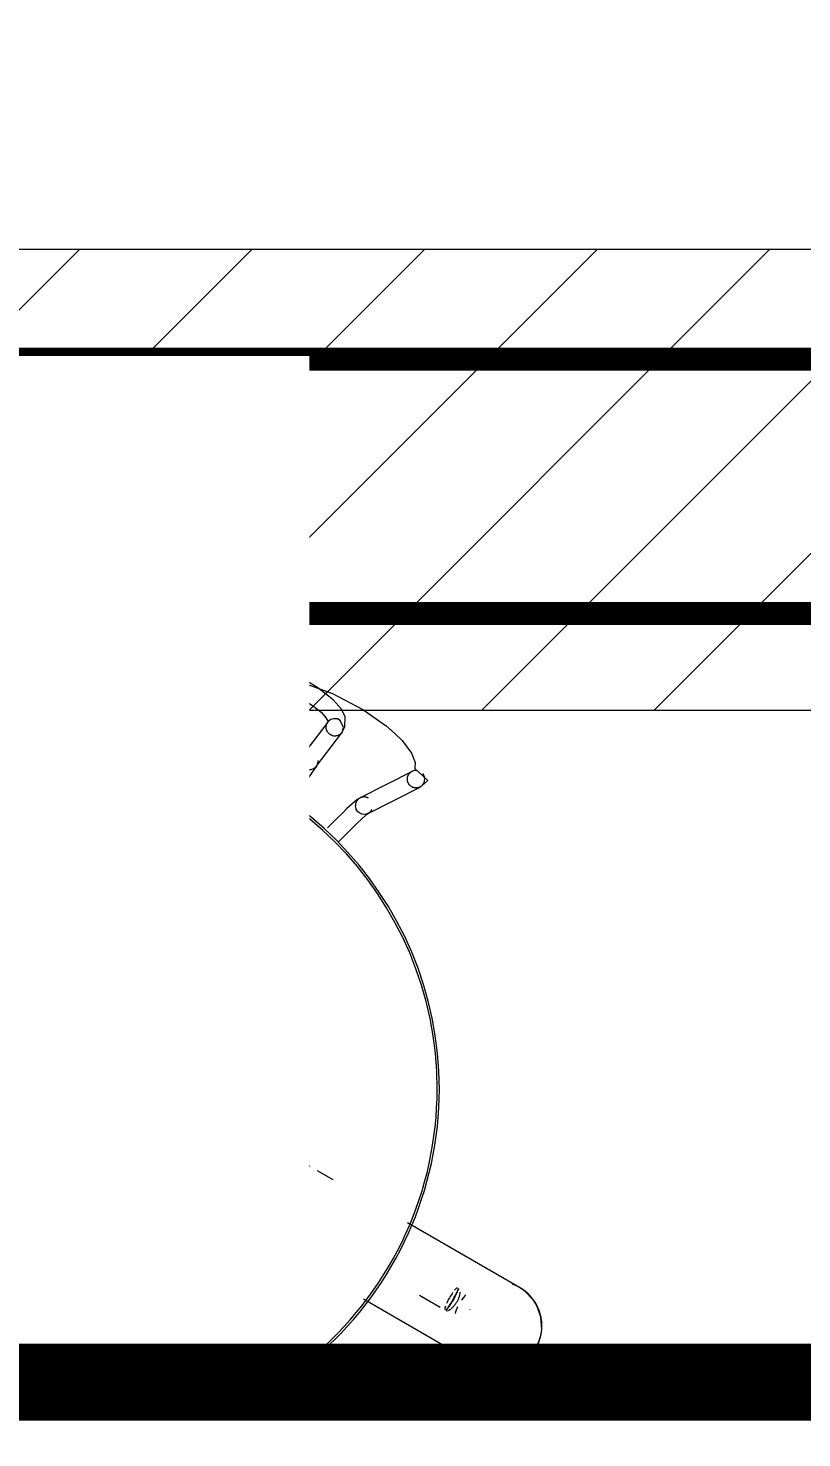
# Model space of a CAD drawing. Header units: millimetres. Extents: x -81374 to 485233, y -39075 to 157313.
# Drawn here: x 38761 to 39264, y -10371 to -9454 of the extents above; entities that cross this region are included whole.
import ezdxf
from ezdxf.enums import TextEntityAlignment as Align

# ---------------------------------------------------------------- set-up
doc = ezdxf.new("R2010")
doc.units = ezdxf.units.MM
doc.linetypes.add('CENTER', pattern=[2, 1.25, -0.25, 0.25, -0.25])
doc.linetypes.add('HIDDEN', pattern=[0.375, 0.25, -0.125])
for name, color, linetype, lineweight in [('CB-AC CABLE TRAY', 213, 'Continuous', 15), ('COPPER PIPE ', 4, 'Continuous', 30), ('G-IMPT', 8, 'Continuous', 5)]:
    doc.layers.add(name, color=color, linetype=linetype, lineweight=lineweight)
for name, color, linetype in [('CEN', 252, 'CENTER'), ('M-HVAC VRV PIPE', 152, 'Continuous'), ('M-HVAC-TEXT', 7, 'Continuous')]:
    doc.layers.add(name, color=color, linetype=linetype)
doc.styles.add('romans', font='stylu.ttf', dxfattribs={"height": 125})
doc.styles.get("Standard").update_dxf_attribs({"font": 'arial.ttf'})

# ---------------------------------------------------------------- blocks, each defined once
blk = doc.blocks.new('ng')
at = {"layer": 'CEN', "color": 9, "linetype": 'HIDDEN', "lineweight": 0, "ltscale": 1500, "true_color": 0xc7c8ca}
blk.add_lwpolyline([(45318.01, 48121.55), (45318.01, 49779.34), (49418.01, 49779.34), (49418.01, 48121.55)], dxfattribs=at)
blk = doc.blocks.new('floor plan 1')
at = {"layer": 'G-IMPT', "color": 8, "ltscale": 500}
for p, q in [((20753.7, -28759.41, 0), (18053.7, -28759.41, 0)), ((19192.24, -28794.52, 0), (19133.36, -28760.52, 0)), ((19078.08, -28766.7, 0), (19076.88, -28770.6, 0)), ((19079.97, -28762.72, 0), (19078.08, -28766.7, 0)), ((19076.88, -28770.6, 0), (19076.27, -28774.51, 0)), ((19076.27, -28774.51, 0), (19076.75, -28782.66, 0)), ((19076.75, -28782.66, 0), (19079.42, -28790.2, 0)), ((19122.7, -28787.39, 0), (19122.89, -28787.6, 0)), ((19079.42, -28790.2, 0), (19081.52, -28793.61, 0)), ((19081.52, -28793.61, 0), (19087.2, -28799.58, 0)), ((19155.79, -28796.86, 0), (19142.25, -28789.04, 0)), ((19087.2, -28799.58, 0), (19090.64, -28801.9, 0)), ((19090.64, -28801.91, 0), (19163.66, -28844.06, 0)), ((19250.7, -28828.27, 0), (19240.6, -28822.44, 0)), ((19262.38, -28835.01, 0), (19255.47, -28831.02, 0)), ((19212, -28871.98, 0), (19222.1, -28877.81, 0)), ((19226.87, -28880.56, 0), (19233.78, -28884.55, 0)), ((19343.03, -29073.76, 0), (19343.03, -29081.73, 0)), ((19400.24, -29081.73, 0), (19400.24, -29073.76, 0)), ((19343.03, -29087.24, 0), (19343.03, -29098.9, 0)), ((19400.23, -29098.9, 0), (19400.23, -29087.24, 0)), ((19196.93, -29103.29, 0), (19200.17, -29100.12, 0)), ((19200.17, -29100.12, 0), (19206.68, -29093.6, 0)), ((19206.68, -29093.6, 0), (19208.64, -29091.58, 0)), ((19188.71, -29110.47, 0), (19190.84, -29108.9, 0)), ((19190.84, -29108.9, 0), (19193.3, -29106.72, 0)), ((19193.3, -29106.72, 0), (19196.93, -29103.29, 0)), ((19205.73, -29110.69, 0), (19209.37, -29107.12, 0)), ((19209.37, -29107.12, 0), (19215.63, -29100.81, 0)), ((19189.22, -29110.18, 0), (19155.42, -29127.41, 0)), ((19186.69, -29112.81, 0), (19187.12, -29112.08, 0)), ((19187.12, -29112.08, 0), (19187.58, -29111.52, 0)), ((19187.58, -29111.52, 0), (19187.95, -29111.08, 0)), ((19187.95, -29111.08, 0), (19189.08, -29110.26, 0)), ((19189.08, -29110.26, 0), (19190.43, -29109.73, 0)), ((19190.43, -29109.73, 0), (19191.87, -29109.58, 0)), ((19191.87, -29109.58, 0), (19193.31, -29109.8, 0)), ((19193.31, -29109.8, 0), (19194.66, -29110.38, 0)), ((19194.66, -29110.38, 0), (19195.81, -29111.29, 0)), ((19195.81, -29111.29, 0), (19196.71, -29112.46, 0)), ((19196.71, -29112.46, 0), (19197.27, -29113.82, 0)), ((19196.72, -29118.87, 0), (19199.84, -29116.24, 0)), ((19197.27, -29113.82, 0), (19197.47, -29115.27, 0)), ((19199.84, -29116.24, 0), (19203.14, -29113.18, 0)), ((19203.14, -29113.18, 0), (19205.73, -29110.69, 0)), ((19236.86, -29120.66, 0), (19240.82, -29114.79, 0)), ((19160.62, -29137.6, 0), (19194.43, -29120.37, 0)), ((19194.93, -29120.08, 0), (19195.53, -29119.7, 0)), ((19195.53, -29119.7, 0), (19196.72, -29118.87, 0)), ((19231.32, -29128.8, 0), (19236.86, -29120.66, 0)), ((19240.55, -29135.57, 0), (19246.19, -29127.28, 0)), ((19246.19, -29127.28, 0), (19249.92, -29121.77, 0)), ((19150.32, -29131.67, 0), (19154.24, -29128.22, 0)), ((19150.32, -29131.67, 0), (19158.74, -29139.4, 0)), ((19152.41, -29131.73, 0), (19152.37, -29132.51, 0)), ((19152.37, -29132.51, 0), (19152.5, -29133.99, 0)), ((19152.57, -29130.95, 0), (19152.41, -29131.73, 0)), ((19152.5, -29133.99, 0), (19153.37, -29135.95, 0)), ((19152.83, -29130.21, 0), (19152.57, -29130.95, 0)), ((19153.17, -29129.51, 0), (19152.83, -29130.21, 0)), ((19153.61, -29128.88, 0), (19153.17, -29129.51, 0)), ((19153.37, -29135.95, 0), (19153.65, -29136.11, 0)), ((19154.14, -29128.31, 0), (19153.61, -29128.88, 0)), ((19160.65, -29137.59, 0), (19161.9, -29136.7, 0)), ((19225.62, -29137.08, 0), (19228.26, -29133.26, 0)), ((19228.26, -29133.26, 0), (19231.32, -29128.8, 0)), ((19237.44, -29140.1, 0), (19240.55, -29135.57, 0)), ((19157.63, -29138.19, 0), (19159.18, -29138.1, 0)), ((19158.53, -29143.36, 0), (19158.74, -29139.4, 0)), ((19160.96, -29149.36, 0), (19158.53, -29143.36, 0)), ((19159.18, -29138.1, 0), (19160.65, -29137.59, 0)), ((19222.9, -29140.89, 0), (19206.23, -29162.77, 0)), ((19221.81, -29144.77, 0), (19221.84, -29143.4, 0)), ((19221.84, -29143.4, 0), (19222.23, -29142.07, 0)), ((19222.23, -29142.07, 0), (19222.76, -29141.08, 0)), ((19222.76, -29141.08, 0), (19223.12, -29140.62, 0)), ((19222.85, -29140.95, 0), (19225.62, -29137.08, 0)), ((19223.12, -29140.62, 0), (19223.61, -29140.12, 0)), ((19223.61, -29140.12, 0), (19224.16, -29139.67, 0)), ((19224.16, -29139.67, 0), (19224.76, -29139.31, 0)), ((19224.76, -29139.31, 0), (19225.39, -29139.03, 0)), ((19225.39, -29139.03, 0), (19226.07, -29138.83, 0)), ((19226.07, -29138.83, 0), (19226.76, -29138.72, 0)), ((19226.76, -29138.72, 0), (19227.47, -29138.68, 0)), ((19233.17, -29146.23, 0), (19234.86, -29143.83, 0)), ((19234.86, -29143.83, 0), (19237.44, -29140.1, 0)), ((19167.07, -29157.6, 0), (19160.96, -29149.36, 0)), ((19215.34, -29169.69, 0), (19232.04, -29147.77, 0)), ((19232.08, -29147.72, 0), (19233.17, -29146.23, 0)), ((19343.03, -29154.63, 0), (19343.03, -29220.34, 0)), ((19400.23, -29221.5, 0), (19400.23, -29154.63, 0)), ((19171.71, -29162.34, 0), (19167.07, -29157.6, 0)), ((19177.45, -29167.33, 0), (19171.71, -29162.34, 0)), ((19205.53, -29163.98, 0), (19204.36, -29166.63, 0)), ((19206.08, -29162.98, 0), (19205.11, -29166.17, 0)), ((19192.7, -29177.96, 0), (19177.45, -29167.33, 0)), ((19204.36, -29166.63, 0), (19204.13, -29173.11, 0)), ((19204.13, -29173.11, 0), (19206.4, -29178.03, 0)), ((19205.11, -29166.17, 0), (19207.42, -29170.71, 0)), ((19207.42, -29170.71, 0), (19209.11, -29171.74, 0)), ((19209.11, -29171.74, 0), (19208.85, -29171.74, 0)), ((19208.85, -29171.74, 0), (19210.78, -29171.88, 0)), ((19210.78, -29171.88, 0), (19211.7, -29171.82, 0)), ((19211.7, -29171.82, 0), (19212.6, -29171.61, 0)), ((19212.6, -29171.61, 0), (19213.45, -29171.27, 0)), ((19213.45, -29171.27, 0), (19214.23, -29170.78, 0)), ((19214.23, -29170.78, 0), (19214.92, -29170.18, 0)), ((19214.92, -29170.18, 0), (19215.49, -29169.48, 0)), ((19215.16, -29170.08, 0), (19215.92, -29168.77, 0)), ((19217.01, -29173.19, 0), (19215.16, -29170.08, 0)), ((19215.92, -29168.77, 0), (19216.03, -29168.49, 0)), ((19219.78, -29176.04, 0), (19217.01, -29173.19, 0)), ((19269.87, -29166.79, 0), (19247.68, -29206.06, 0)), ((19257.64, -29211.69, 0), (19279.83, -29172.42, 0)), ((19269.14, -29169.56, 0), (19269.58, -29167.38, 0)), ((19269.58, -29171.77, 0), (19269.14, -29169.56, 0)), ((19279.47, -29172.98, 0), (19278.57, -29173.94, 0)), ((19280.12, -29171.83, 0), (19279.47, -29172.98, 0)), ((19212.42, -29188.38, 0), (19192.7, -29177.96, 0)), ((19206.4, -29178.03, 0), (19211.82, -29184.26, 0)), ((19224.4, -29179.76, 0), (19219.78, -29176.04, 0)), ((19231.28, -29184.38, 0), (19224.4, -29179.76, 0)), ((19278.57, -29173.94, 0), (19277.45, -29174.69, 0)), ((19211.82, -29184.26, 0), (19221.93, -29191.97, 0)), ((19254.16, -29203.36, 0), (19212.42, -29188.38, 0)), ((19221.93, -29191.97, 0), (19227.54, -29195.43, 0)), ((19241.51, -29190.28, 0), (19231.28, -29184.38, 0)), ((19253.71, -29196.54, 0), (19241.51, -29190.28, 0)), ((19363.29, -29185.14, 0), (19363.29, -29200.78, 0)), ((19274.52, -29206.13, 0), (19262.54, -29200.61, 0)), ((19258.97, -29204.55, 0), (19254.16, -29203.36, 0)), ((19317.75, -29217.32, 0), (19258.97, -29204.55, 0)), ((19288.21, -29210.94, 0), (19274.52, -29206.13, 0)), ((19255.69, -29215.52, 0), (19251.15, -29214.4, 0)), ((19316, -29228.63, 0), (19255.69, -29215.52, 0)), ((19371.63, -29221.03, 0), (19288.21, -29210.94, 0)), ((19371.63, -29221.95, 0), (19317.75, -29217.32, 0)), ((19371.63, -29221.03, 0), (19455.06, -29210.94, 0)), ((19371.63, -29221.95, 0), (19425.52, -29217.32, 0)), ((19289.63, -29223.41, 0), (19284.81, -29221.74, 0)), ((19298.59, -29224.4, 0), (19289.63, -29223.41, 0)), ((19371.63, -29233.39, 0), (19316, -29228.63, 0)), ((19371.63, -29233.39, 0), (19427.27, -29228.63, 0)), ((19343.03, -29230.89, 0), (19343.03, -29239.04, 0)), ((19371.63, -29232.47, 0), (19360.4, -29231.23, 0)), ((19371.63, -29232.47, 0), (19382.87, -29231.23, 0)), ((19400.23, -29239.04, 0), (19400.23, -29231.08, 0)), ((19343.33, -29243.18, 0), (19343.04, -29239.05, 0)), ((19345.64, -29251.05, 0), (19343.33, -29243.18, 0)), ((19397.61, -29251.09, 0), (19399.94, -29243.18, 0)), ((19399.94, -29243.18, 0), (19400.23, -29239.04, 0)), ((19347.56, -29254.61, 0), (19345.64, -29251.05, 0)), ((19349.98, -29257.88, 0), (19347.56, -29254.61, 0)), ((19390.52, -29260.7, 0), (19395.71, -29254.61, 0)), ((19395.71, -29254.61, 0), (19397.61, -29251.09, 0)), ((19352.82, -29260.75, 0), (19349.98, -29257.88, 0)), ((19356.05, -29263.21, 0), (19352.82, -29260.75, 0)), ((19359.6, -29265.19, 0), (19356.05, -29263.21, 0)), ((19363.3, -29266.62, 0), (19359.6, -29265.19, 0)), ((19380, -29266.61, 0), (19383.69, -29265.18, 0)), ((19383.69, -29265.18, 0), (19390.52, -29260.7, 0)), ((19367.3, -29267.53, 0), (19363.3, -29266.62, 0)), ((19371.63, -29267.87, 0), (19367.3, -29267.53, 0)), ((19371.63, -29267.87, 0), (19376.03, -29267.52, 0)), ((19376.03, -29267.52, 0), (19380, -29266.61, 0))]:
    blk.add_line(p, q, dxfattribs=at)
for radius, start, end in [(228.8, 131.40513, 180), (228.8, 131.40513, 180), (227.37, 130.96276, 180), (228.8, 180, 0), (228.8, 180, 0), (227.37, 180, 0)]:
    blk.add_arc((19371.63, -28931.02, 0), radius, start, end, dxfattribs=at)
for centre, major_axis, ratio, start_param, end_param in [((19135, -28794.49, 0), (-4.17, -7.23), 0.173648, 3.403392, 6.021386), ((19135, -28794.49, 0), (-4.17, -7.23), 0.173648, 2.356194, 2.879793), ((19135, -28794.49, 0), (-4.17, -7.23), 0.173648, 1.047198, 2.094395), ((19135, -28794.49, 0), (-4.17, -7.23), 0.173648, 0.261799, 0.785398), ((19274.85, -29169.61, 0), (4.98, -2.81), 0.992436, 2.081916, 3.241394), ((19274.85, -29169.61, 0), (4.98, -2.81), 0.992436, 0.099802, 2.081916), ((19252.66, -29208.88, 0), (4.98, -2.81), 0.992436, 0.957956, 2.081916), ((19371.63, -29204.33, 0), (-8.35, 0), 0.173648, 5.497787, 6.021386), ((19371.63, -29204.33, 0), (-8.35, 0), 0.173648, 0.261799, 2.879793), ((19371.63, -29204.33, 0), (-8.35, 0), 0.173648, 4.18879, 5.235988), ((19371.63, -29204.33, 0), (-8.35, 0), 0.173648, 3.403392, 3.926991), ((19252.66, -29208.88, 0), (4.98, -2.81), 0.992436, 4.258135, 5.223509)]:
    blk.add_ellipse(centre, major_axis=major_axis, ratio=ratio, start_param=start_param, end_param=end_param, dxfattribs=at)
for points, knots in [([(19079.98, -28762.73, 0), (19077.85, -28766.51, 0), (19075.99, -28772.35, 0), (19076.19, -28779.88, 0), (19076.97, -28783.9, 0), (19077.92, -28786.92, 0), (19079.17, -28789.83, 0), (19081.19, -28793.39, 0), (19084.58, -28797.56, 0), (19088.6, -28800.76, 0), (19092.3, -28802.85, 0), (19094.2, -28803.67, 0), (19095.17, -28804.02, 0)], [-1, -1, -1, -1, -0.8611111, -0.7916667, -0.7569444, -0.7222222, -0.6875, -0.6527778, -0.5833333, -0.5138889, -0.4791667, -0.4444444, -0.4444444, -0.4444444, -0.4444444]), ([(19079.98, -28762.73, 0), (19078.27, -28765.75, 0), (19076.57, -28770.37, 0), (19076.04, -28777.09, 0), (19076.48, -28782.08, 0), (19077.84, -28786.95, 0), (19079.97, -28791.51, 0), (19082.89, -28795.59, 0), (19086.43, -28799.14, 0), (19090.55, -28802.01, 0), (19093.59, -28803.45, 0), (19095.16, -28804.02, 0)], [-1, -1, -1, -1, -0.8888889, -0.8333333, -0.7777778, -0.7222222, -0.6666667, -0.6111111, -0.5555556, -0.5, -0.4444444, -0.4444444, -0.4444444, -0.4444444]), ([(19131.55, -28792.5, 0), (19131.87, -28791.96, 0), (19132.55, -28790.9, 0), (19133.5, -28789.74, 0), (19134.27, -28788.92, 0), (19134.84, -28788.37, 0), (19135.4, -28787.89, 0), (19135.94, -28787.49, 0), (19136.44, -28787.15, 0), (19137.04, -28786.8, 0), (19137.41, -28786.65, 0), (19137.61, -28786.6, 0)], [-1, -1, -1, -1, -0.8571429, -0.7142857, -0.6428571, -0.5714286, -0.5, -0.4285714, -0.3571429, -0.2857143, -0.1428571, -0.1428571, -0.1428571, -0.1428571]), ([(19137.97, -28787.53, 0), (19137.91, -28787.65, 0), (19137.78, -28787.92, 0), (19137.51, -28788.39, 0), (19137.18, -28788.92, 0), (19136.81, -28789.51, 0), (19136.4, -28790.15, 0), (19135.81, -28791.07, 0), (19135.02, -28792.33, 0), (19134.38, -28793.41, 0), (19134.06, -28793.95, 0)], [-0.7142857, -0.7142857, -0.7142857, -0.7142857, -0.6428571, -0.5714286, -0.5, -0.4285714, -0.3571429, -0.2857143, -0.1428571, 0, 0, 0, 0]), ([(19125.58, -28797.23, 0), (19126.06, -28796.74, 0), (19127.06, -28795.65, 0), (19127.94, -28794.41, 0), (19128.41, -28793.73, 0)], [-0.07874903, -0.07874903, -0.07874903, -0.07874903, -0.05555556, -0.02873291, -0.02873291, -0.02873291, -0.02873291]), ([(19129.41, -28798.8, 0), (19129.43, -28798.59, 0), (19129.49, -28798.14, 0), (19129.62, -28797.42, 0), (19129.81, -28796.65, 0), (19130.13, -28795.57, 0), (19130.67, -28794.17, 0), (19131.24, -28793.05, 0), (19131.55, -28792.5, 0)], [-0.5714286, -0.5714286, -0.5714286, -0.5714286, -0.5, -0.4285714, -0.3571429, -0.2857143, -0.1428571, 0, 0, 0, 0]), ([(19134.06, -28793.95, 0), (19133.75, -28794.5, 0), (19133.14, -28795.59, 0), (19132.44, -28796.91, 0), (19131.94, -28797.88, 0), (19131.59, -28798.55, 0), (19131.27, -28799.17, 0), (19130.97, -28799.72, 0), (19130.7, -28800.18, 0), (19130.37, -28800.69, 0), (19130.16, -28800.93, 0), (19130.03, -28801.02, 0)], [-1, -1, -1, -1, -0.8571429, -0.7142857, -0.6428571, -0.5714286, -0.5, -0.4285714, -0.3571429, -0.2857143, -0.1428571, -0.1428571, -0.1428571, -0.1428571]), ([(19195.71, -29119.47, 0), (19195.73, -29119.44, 0), (19195.79, -29119.37, 0), (19195.9, -29119.24, 0), (19196.05, -29119.06, 0), (19196.21, -29118.88, 0), (19196.37, -29118.69, 0), (19196.5, -29118.52, 0), (19196.64, -29118.32, 0), (19196.78, -29118.08, 0), (19196.93, -29117.81, 0), (19197.07, -29117.5, 0), (19197.18, -29117.17, 0), (19197.28, -29116.84, 0), (19197.36, -29116.5, 0), (19197.43, -29116.12, 0), (19197.47, -29115.7, 0), (19197.48, -29115.42, 0), (19197.47, -29115.28, 0)], [0, 0, 0, 0, 0.041667, 0.104167, 0.161458, 0.229167, 0.270833, 0.3125, 0.364583, 0.416667, 0.479167, 0.541667, 0.625, 0.6875, 0.75, 0.833333, 0.916667, 1, 1, 1, 1]), ([(19154.13, -29128.32, 0), (19154.29, -29128.17, 0), (19154.54, -29127.96, 0), (19154.89, -29127.72, 0), (19155.17, -29127.54, 0), (19155.46, -29127.39, 0), (19155.76, -29127.25, 0), (19156.07, -29127.13, 0), (19156.39, -29127.02, 0), (19156.71, -29126.94, 0), (19157.03, -29126.88, 0), (19157.33, -29126.84, 0), (19157.6, -29126.81, 0), (19157.93, -29126.8, 0), (19158.3, -29126.82, 0), (19158.65, -29126.85, 0), (19158.97, -29126.9, 0), (19159.25, -29126.95, 0), (19159.56, -29127.01, 0), (19159.81, -29127.06, 0), (19160.04, -29127.14, 0), (19160.2, -29127.23, 0), (19160.29, -29127.33, 0), (19160.4, -29127.42, 0), (19160.55, -29127.53, 0), (19160.83, -29127.7, 0), (19161.27, -29127.94, 0), (19161.66, -29128.22, 0), (19161.9, -29128.42, 0), (19162.1, -29128.61, 0), (19162.31, -29128.84, 0), (19162.51, -29129.11, 0), (19162.69, -29129.37, 0), (19162.84, -29129.63, 0), (19163.03, -29129.96, 0), (19163.22, -29130.34, 0), (19163.38, -29130.76, 0), (19163.49, -29131.12, 0), (19163.57, -29131.48, 0), (19163.65, -29131.94, 0), (19163.67, -29132.28, 0), (19163.67, -29132.51, 0)], [0, 0, 0, 0, 0.05, 0.075, 0.1, 0.125, 0.15, 0.175, 0.2, 0.225, 0.25, 0.275, 0.29375, 0.3125, 0.35, 0.375, 0.39375, 0.425, 0.45, 0.475, 0.5, 0.525, 0.55, 0.575, 0.59375, 0.6125, 0.65, 0.675, 0.6875, 0.703125, 0.725, 0.75, 0.775, 0.79375, 0.8125, 0.85, 0.875, 0.9, 0.925, 0.95, 1, 1, 1, 1]), ([(19188.99, -29120.18, 0), (19189.2, -29120.31, 0), (19189.53, -29120.47, 0), (19189.99, -29120.65, 0), (19190.34, -29120.76, 0), (19190.7, -29120.85, 0), (19191.06, -29120.92, 0), (19191.42, -29120.96, 0), (19191.79, -29120.98, 0), (19192.15, -29120.98, 0), (19192.51, -29120.95, 0), (19192.87, -29120.9, 0), (19193.22, -29120.82, 0), (19193.58, -29120.72, 0), (19193.93, -29120.6, 0), (19194.26, -29120.46, 0), (19194.59, -29120.29, 0), (19194.89, -29120.11, 0), (19195.28, -29119.84, 0), (19195.54, -29119.62, 0), (19195.71, -29119.47, 0)], [0.4444444, 0.4444444, 0.4444444, 0.4444444, 0.5, 0.5277778, 0.5555556, 0.5833333, 0.6111111, 0.6388889, 0.6666667, 0.6944444, 0.7222222, 0.75, 0.7777778, 0.8055556, 0.8333333, 0.8611111, 0.8888889, 0.9166667, 0.9444444, 1, 1, 1, 1]), ([(19163.67, -29132.51, 0), (19163.68, -29132.82, 0), (19163.64, -29133.29, 0), (19163.54, -29133.83, 0), (19163.45, -29134.14, 0), (19163.39, -29134.36, 0), (19163.31, -29134.59, 0), (19163.22, -29134.8, 0), (19163.12, -29135.02, 0), (19163.02, -29135.23, 0), (19162.91, -29135.43, 0), (19162.79, -29135.63, 0), (19162.67, -29135.82, 0), (19162.53, -29136.01, 0), (19162.39, -29136.19, 0), (19162.19, -29136.42, 0), (19162.02, -29136.59, 0), (19161.91, -29136.69, 0)], [0, 0, 0, 0, 0.2, 0.3, 0.35, 0.4, 0.45, 0.5, 0.55, 0.6, 0.65, 0.7, 0.75, 0.8, 0.85, 0.9, 1, 1, 1, 1]), ([(19232.14, -29147.63, 0), (19232.19, -29147.56, 0), (19232.29, -29147.4, 0), (19232.44, -29147.15, 0), (19232.57, -29146.91, 0), (19232.67, -29146.67, 0), (19232.8, -29146.37, 0), (19232.92, -29146.01, 0), (19233.03, -29145.61, 0), (19233.09, -29145.26, 0), (19233.13, -29144.92, 0), (19233.15, -29144.58, 0), (19233.15, -29144.24, 0), (19233.12, -29143.89, 0), (19233.08, -29143.55, 0), (19232.99, -29143.1, 0), (19232.83, -29142.54, 0), (19232.56, -29141.89, 0), (19232.21, -29141.27, 0), (19231.78, -29140.71, 0), (19231.29, -29140.21, 0), (19230.75, -29139.76, 0), (19230.15, -29139.39, 0), (19229.62, -29139.13, 0), (19229.19, -29138.97, 0), (19228.85, -29138.87, 0), (19228.51, -29138.79, 0), (19228.05, -29138.71, 0), (19227.7, -29138.69, 0), (19227.47, -29138.69, 0)], [0, 0, 0, 0, 0.027778, 0.055556, 0.083333, 0.104167, 0.125, 0.166667, 0.194444, 0.222222, 0.25, 0.277778, 0.305556, 0.333333, 0.361111, 0.388889, 0.444444, 0.5, 0.555556, 0.611111, 0.666667, 0.722222, 0.777778, 0.833333, 0.861111, 0.888889, 0.916667, 0.944444, 1, 1, 1, 1]), ([(19228.71, -29149.87, 0), (19228.81, -29149.85, 0), (19229.01, -29149.8, 0), (19229.31, -29149.71, 0), (19229.6, -29149.61, 0), (19229.88, -29149.5, 0), (19230.14, -29149.37, 0), (19230.36, -29149.25, 0), (19230.58, -29149.12, 0), (19230.82, -29148.96, 0), (19231.05, -29148.79, 0), (19231.25, -29148.62, 0), (19231.42, -29148.46, 0), (19231.59, -29148.29, 0), (19231.78, -29148.09, 0), (19231.97, -29147.86, 0), (19232.08, -29147.71, 0), (19232.14, -29147.63, 0)], [0.2222222, 0.2222222, 0.2222222, 0.2222222, 0.2777778, 0.3333333, 0.3888889, 0.4444444, 0.5, 0.5416667, 0.5833333, 0.6388889, 0.6944444, 0.7361111, 0.7777778, 0.8194444, 0.8611111, 0.9166667, 1, 1, 1, 1]), ([(19206.11, -29162.93, 0), (19206.19, -29162.82, 0), (19206.32, -29162.64, 0), (19206.52, -29162.42, 0), (19206.67, -29162.26, 0), (19206.83, -29162.1, 0), (19207, -29161.94, 0), (19207.18, -29161.79, 0), (19207.36, -29161.65, 0), (19207.55, -29161.52, 0), (19207.74, -29161.4, 0), (19207.94, -29161.28, 0), (19208.14, -29161.17, 0), (19208.34, -29161.08, 0), (19208.62, -29160.96, 0), (19209.12, -29160.78, 0), (19209.87, -29160.61, 0), (19210.48, -29160.57, 0), (19210.78, -29160.58, 0)], [0, 0, 0, 0, 0.083333, 0.125, 0.166667, 0.208333, 0.25, 0.291667, 0.333333, 0.375, 0.416667, 0.458333, 0.5, 0.541667, 0.583333, 0.666667, 0.833333, 1, 1, 1, 1]), ([(19210.78, -29160.58, 0), (19211.21, -29160.58, 0), (19211.83, -29160.66, 0), (19212.53, -29160.87, 0), (19212.91, -29161.03, 0), (19213.19, -29161.16, 0), (19213.47, -29161.3, 0), (19213.81, -29161.51, 0), (19214.38, -29161.93, 0), (19215.1, -29162.64, 0), (19215.69, -29163.47, 0), (19216.05, -29164.2, 0), (19216.26, -29164.78, 0), (19216.4, -29165.39, 0), (19216.47, -29166.03, 0), (19216.46, -29166.66, 0), (19216.39, -29167.29, 0), (19216.25, -29167.89, 0), (19215.98, -29168.66, 0), (19215.69, -29169.19, 0), (19215.46, -29169.52, 0)], [0, 0, 0, 0, 0.1, 0.15, 0.175, 0.2, 0.225, 0.25, 0.3, 0.4, 0.5, 0.55, 0.6, 0.65, 0.7, 0.75, 0.8, 0.85, 0.9, 1, 1, 1, 1]), ([(19251.27, -29213.52, 0), (19251.3, -29213.34, 0), (19251.38, -29212.96, 0), (19251.61, -29212.01, 0), (19251.97, -29210.56, 0), (19252.4, -29208.93, 0), (19252.76, -29207.65, 0), (19253.05, -29206.64, 0), (19253.34, -29205.65, 0), (19253.62, -29204.75, 0), (19253.86, -29204.04, 0), (19254.02, -29203.59, 0), (19254.09, -29203.44, 0), (19254.12, -29203.4, 0)], [0, 0, 0, 0, 0.0555556, 0.1111111, 0.2222222, 0.3333333, 0.3888889, 0.4444444, 0.5138889, 0.5833333, 0.6527778, 0.7222222, 0.7777778, 0.7777778, 0.7777778, 0.7777778]), ([(19273.42, -29207.84, 0), (19273.53, -29207.61, 0), (19273.76, -29207.2, 0), (19274.04, -29206.71, 0), (19274.27, -29206.35, 0), (19274.43, -29206.16, 0), (19274.5, -29206.12, 0), (19274.52, -29206.13, 0)], [0.2222222, 0.2222222, 0.2222222, 0.2222222, 0.2777778, 0.3333333, 0.3888889, 0.4444444, 0.4956758, 0.4956758, 0.4956758, 0.4956758]), ([(19274.52, -29206.13, 0), (19274.52, -29206.13, 0), (19274.55, -29206.14, 0), (19274.56, -29206.23, 0), (19274.52, -29206.5, 0), (19274.38, -29207.06, 0), (19274.16, -29207.69, 0), (19273.98, -29208.18, 0)], [0.4980564, 0.4980564, 0.4980564, 0.4980564, 0.5, 0.5555556, 0.6111111, 0.6666667, 0.7777778, 0.7777778, 0.7777778, 0.7777778]), ([(19363.29, -29205.63, 0), (19363.29, -29205.53, 0), (19363.43, -29205.35, 0), (19363.95, -29205.24, 0), (19364.56, -29205.21, 0), (19365.1, -29205.21, 0), (19365.72, -29205.23, 0), (19366.41, -29205.26, 0), (19367.17, -29205.29, 0), (19368.27, -29205.34, 0), (19369.75, -29205.39, 0), (19371.01, -29205.41, 0), (19371.63, -29205.41, 0)], [-1, -1, -1, -1, -0.857143, -0.714286, -0.642857, -0.571429, -0.5, -0.428571, -0.357143, -0.285714, -0.142857, 0, 0, 0, 0]), ([(19371.63, -29208.31, 0), (19371.01, -29208.31, 0), (19369.75, -29208.24, 0), (19368.27, -29208.01, 0), (19367.17, -29207.75, 0), (19366.41, -29207.52, 0), (19365.72, -29207.28, 0), (19365.21, -29207.07, 0), (19364.94, -29206.94, 0), (19364.85, -29206.9, 0)], [-1, -1, -1, -1, -0.8571429, -0.7142857, -0.6428571, -0.5714286, -0.5, -0.4285714, -0.3958969, -0.3958969, -0.3958969, -0.3958969]), ([(19371.63, -29205.41, 0), (19372.26, -29205.41, 0), (19373.52, -29205.39, 0), (19375, -29205.34, 0), (19376.1, -29205.29, 0), (19376.86, -29205.26, 0), (19377.55, -29205.23, 0), (19378.17, -29205.21, 0), (19378.71, -29205.21, 0), (19379.02, -29205.23, 0), (19379.15, -29205.24, 0)], [-1, -1, -1, -1, -0.8571429, -0.7142857, -0.6428571, -0.5714286, -0.5, -0.4285714, -0.3571429, -0.2857143, -0.2857143, -0.2857143, -0.2857143]), ([(19378.16, -29207.02, 0), (19377.97, -29207.11, 0), (19377.55, -29207.28, 0), (19376.86, -29207.52, 0), (19376.1, -29207.75, 0), (19375, -29208.01, 0), (19373.52, -29208.24, 0), (19372.26, -29208.31, 0), (19371.63, -29208.31, 0)], [-0.5714286, -0.5714286, -0.5714286, -0.5714286, -0.5, -0.4285714, -0.3571429, -0.2857143, -0.1428571, 0, 0, 0, 0]), ([(19251.27, -29213.52, 0), (19251.23, -29213.69, 0), (19251.17, -29213.99, 0), (19251.13, -29214.3, 0), (19251.14, -29214.39, 0), (19251.15, -29214.39, 0)], [0, 0, 0, 0, 0.0555556, 0.1111111, 0.1797143, 0.1797143, 0.1797143, 0.1797143]), ([(19378.71, -29211.12, 0), (19378.05, -29210.95, 0), (19376.61, -29210.63, 0), (19375.09, -29210.48, 0), (19374.27, -29210.42, 0)], [-0.07874903, -0.07874903, -0.07874903, -0.07874903, -0.05555556, -0.02873291, -0.02873291, -0.02873291, -0.02873291]), ([(19371.63, -29221.87, 0), (19371.63, -29221.7, 0), (19371.63, -29221.4, 0), (19371.63, -29221.12, 0), (19371.63, -29221, 0), (19371.63, -29221.07, 0), (19371.63, -29221.31, 0), (19371.63, -29221.84, 0), (19371.63, -29222.47, 0), (19371.63, -29222.98, 0)], [-0.6666667, -0.6666667, -0.6666667, -0.6666667, -0.6111111, -0.5555556, -0.5, -0.4444444, -0.3888889, -0.3333333, -0.2222222, -0.2222222, -0.2222222, -0.2222222]), ([(19371.63, -29221.87, 0), (19371.63, -29221.7, 0), (19371.63, -29221.4, 0), (19371.63, -29221.12, 0), (19371.63, -29221, 0), (19371.63, -29221.07, 0), (19371.63, -29221.31, 0), (19371.63, -29221.77, 0), (19371.63, -29222.36, 0), (19371.63, -29222.85, 0), (19371.63, -29222.98, 0)], [0.3333333, 0.3333333, 0.3333333, 0.3333333, 0.3888889, 0.4444444, 0.5, 0.5555556, 0.6111111, 0.6666667, 0.75, 0.7777778, 0.7777778, 0.7777778, 0.7777778]), ([(19371.63, -29222.84, 0), (19371.63, -29222.66, 0), (19371.63, -29222.36, 0), (19371.63, -29222.06, 0), (19371.63, -29221.92, 0), (19371.63, -29221.96, 0), (19371.63, -29222.18, 0), (19371.63, -29222.69, 0), (19371.63, -29223.52, 0), (19371.63, -29224.58, 0), (19371.63, -29225.47, 0), (19371.63, -29226.42, 0), (19371.63, -29227.74, 0), (19371.63, -29229.09, 0), (19371.63, -29230.33, 0), (19371.63, -29231.18, 0), (19371.63, -29231.92, 0), (19371.63, -29232.31, 0), (19371.63, -29232.49, 0)], [0, 0, 0, 0, 0.055556, 0.111111, 0.166667, 0.222222, 0.277778, 0.333333, 0.444444, 0.5, 0.555556, 0.611111, 0.666667, 0.777778, 0.833333, 0.888889, 0.944444, 1, 1, 1, 1]), ([(19343.47, -29234.07, 0), (19343.25, -29235.29, 0), (19343.01, -29237.55, 0), (19343.05, -29240.95, 0), (19343.48, -29244.64, 0), (19344.63, -29248.91, 0), (19346.71, -29253.49, 0), (19349.59, -29257.6, 0), (19353.1, -29261.2, 0), (19357.22, -29264.08, 0), (19361.79, -29266.27, 0), (19366.52, -29267.53, 0), (19369.9, -29267.85, 0), (19371.63, -29267.87, 0)], [-0.5555556, -0.5555556, -0.5555556, -0.5555556, -0.5138889, -0.4791667, -0.4444444, -0.3888889, -0.3333333, -0.2777778, -0.2222222, -0.1666667, -0.1111111, -0.0555556, 0, 0, 0, 0]), ([(19371.63, -29231.53, 0), (19371.63, -29231.77, 0), (19371.63, -29232.23, 0), (19371.63, -29232.95, 0), (19371.63, -29233.46, 0), (19371.63, -29233.37, 0), (19371.63, -29232.97, 0), (19371.63, -29232.67, 0), (19371.63, -29232.49, 0)], [0.5555556, 0.5555556, 0.5555556, 0.5555556, 0.6111111, 0.6666667, 0.7777778, 0.8888889, 0.9444444, 1, 1, 1, 1]), ([(19371.63, -29267.87, 0), (19375.98, -29267.82, 0), (19381.96, -29266.5, 0), (19388.39, -29262.56, 0), (19391.47, -29259.88, 0), (19393.62, -29257.55, 0), (19395.51, -29255.01, 0), (19397.58, -29251.48, 0), (19399.5, -29246.46, 0), (19400.27, -29241.38, 0), (19400.22, -29237.13, 0), (19399.98, -29235.08, 0), (19399.8, -29234.06, 0)], [-1, -1, -1, -1, -0.8611111, -0.7916667, -0.7569444, -0.7222222, -0.6875, -0.6527778, -0.5833333, -0.5138889, -0.4791667, -0.4444444, -0.4444444, -0.4444444, -0.4444444]), ([(19371.63, -29267.87, 0), (19375.11, -29267.83, 0), (19379.96, -29266.99, 0), (19386.04, -29264.09, 0), (19390.15, -29261.22, 0), (19393.68, -29257.61, 0), (19396.57, -29253.48, 0), (19398.64, -29248.91, 0), (19399.95, -29244.07, 0), (19400.36, -29239.07, 0), (19400.09, -29235.71, 0), (19399.81, -29234.07, 0)], [-1, -1, -1, -1, -0.8888889, -0.8333333, -0.7777778, -0.7222222, -0.6666667, -0.6111111, -0.5555556, -0.5, -0.4444444, -0.4444444, -0.4444444, -0.4444444])]:
    blk.add_open_spline(points, degree=3, knots=knots, dxfattribs=at)
for points in [[(19131.06, -28789.29, 0), (19131.69, -28787.92, 0), (19132.21, -28786.53, 0), (19132.61, -28785.12, 0)], [(19131.06, -28789.29, 0), (19131.69, -28787.92, 0), (19132.21, -28786.54, 0), (19132.62, -28785.13, 0)], [(19138.05, -28786.61, 0), (19138.14, -28786.67, 0), (19138.18, -28786.77, 0), (19138.17, -28786.93, 0)], [(19125.59, -28797.22, 0), (19126.62, -28796.16, 0), (19127.52, -28794.94, 0), (19128.4, -28793.7, 0)], [(19364.12, -29206.5, 0), (19363.85, -29206.33, 0), (19363.43, -29206, 0), (19363.29, -29205.74, 0), (19363.29, -29205.63, 0)], [(19369.1, -29210.35, 0), (19367.61, -29210.48, 0), (19366.17, -29210.72, 0), (19364.76, -29211.07, 0)], [(19369.1, -29210.35, 0), (19367.62, -29210.48, 0), (19366.18, -29210.71, 0), (19364.77, -29211.06, 0)], [(19379.98, -29205.63, 0), (19379.98, -29205.74, 0), (19379.84, -29206, 0), (19379.42, -29206.33, 0), (19379.15, -29206.5, 0)], [(19379.77, -29205.37, 0), (19379.91, -29205.44, 0), (19379.98, -29205.53, 0), (19379.98, -29205.63, 0)], [(19251.15, -29214.39, 0), (19251.16, -29214.4, 0), (19251.18, -29214.38, 0), (19251.2, -29214.35, 0)], [(19378.7, -29211.12, 0), (19377.26, -29210.75, 0), (19375.76, -29210.58, 0), (19374.25, -29210.45, 0)], [(19343.47, -29234.05, 0), (19342.9, -29237.33, 0), (19342.88, -29244.12, 0), (19346.35, -29253.7, 0), (19352.79, -29261.51, 0), (19361.68, -29266.7, 0), (19368.17, -29267.83, 0), (19371.63, -29267.87, 0)], [(19371.63, -29231.77, 0), (19371.63, -29231.93, 0), (19371.63, -29232.2, 0), (19371.63, -29232.43, 0), (19371.63, -29232.5, 0), (19371.63, -29232.38, 0), (19371.63, -29232.1, 0), (19371.63, -29231.81, 0), (19371.63, -29231.63, 0)], [(19371.63, -29231.77, 0), (19371.63, -29231.93, 0), (19371.63, -29232.2, 0), (19371.63, -29232.43, 0), (19371.63, -29232.5, 0), (19371.63, -29232.38, 0), (19371.63, -29232.1, 0), (19371.63, -29231.81, 0), (19371.63, -29231.63, 0)]]:
    blk.add_open_spline(points, degree=3, dxfattribs=at)
at = {"layer": 'CEN', "linetype": 'Continuous'}
blk.add_blockref('ng', (-28240.37, -78519.65), dxfattribs=at)
at = {"layer": 'G-IMPT', "color": 8, "ltscale": 500}
for rotation, p in [(359.99915, (39680.63, -4989.62, 0)), (359.99915, (35886.72, -10139.29, 0)), (270.00085, (28873.29, -20643.48, 0)), (359.99915, (11975.31, -26935.44, 0)), (359.99915, (15267.63, -26935.44, 0)), (359.99915, (26686.27, -26987.73, 0)), (270.00085, (15861.11, -28615.02, 0)), (89.99915, (23697.81, -33300.57, 0)), (89.99915, (23597.87, -35337.73, 0)), (89.99915, (23597.88, -37388.34, 0)), (359.99915, (13750.44, -37781.54, 0)), (89.99915, (23697.83, -40746.76, 0)), (89.99915, (23597.8, -44302.49, 0)), (89.99915, (23597.81, -46399.06, 0)), (89.99915, (23697.78, -48339.78, 0)), (89.99915, (23697.77, -54279.98, 0)), (359.99915, (27418.07, -55702.4, 0)), (89.99915, (9671.91, -65856.51, 0)), (359.99915, (4684.11, -67403.39, 0)), (359.99915, (8737.21, -67403.39, 0))]:
    blk.add_attdef('PARTITIONTYPE', text='', height=200, rotation=rotation, dxfattribs=at).set_placement(p, align=Align.MIDDLE_CENTER)
blk = doc.blocks.new('*U117')
at = {"layer": 'CB-AC CABLE TRAY', "true_color": 0xa953a0}
h = blk.add_hatch(dxfattribs=at)
h.set_pattern_fill('ANSI31', color=215, scale=25)
h.set_pattern_definition([(45, (-898891.7, 1102908.81), (-56.1266008, 56.1266008), [])])
h.paths.add_polyline_path([(-88704.88, -150.44), (-88704.88, 149.56), (-82827.36, 149.56), (-82827.36, -150.44)])
at = {"layer": 'CB-AC CABLE TRAY', "color": 215, "true_color": 0xa953a0}
blk.add_lwpolyline([(-88704.88, -150.44), (-88704.88, 149.56), (-82827.36, 149.56), (-82827.36, -150.44)], close=True, dxfattribs=at)

msp = doc.modelspace()

# ---------------------------------------------------------------- linework, layer by layer
at = {"layer": 'COPPER PIPE ', "color": 4, "linetype": 'Continuous', "const_width": 15}
msp.add_lwpolyline([(41928.5, -9669.61), (33008.97, -9669.61), (33008.97, -9867.03), (32769.56, -9867.03)], dxfattribs=at)
at = {"layer": 'M-HVAC VRV PIPE', "color": 171, "linetype": 'Continuous', "const_width": 15}
msp.add_lwpolyline([(41057.07, -9834.98), (34019.63, -9834.98)], dxfattribs=at)

# ---------------------------------------------------------------- block references
at = {"linetype": 'Continuous', "rotation": 180}
msp.add_blockref('floor plan 1', (58170.8, -39075.37), dxfattribs=at)
at = {"layer": 'CB-AC CABLE TRAY', "color": 4, "linetype": 'HIDDEN', "rotation": 359.9997198436913}
msp.add_blockref('*U117', (123418.78, -9748.07), dxfattribs=at)

# ---------------------------------------------------------------- next in the draw order: texts
at = {"layer": 'M-HVAC-TEXT', "insert": (37649.43, -10303.91), "char_height": 200, "width": 1193.9073, "attachment_point": 7, "style": 'romans', "bg_fill": 2}
msp.add_mtext('{\\W0.75;\\T0.75;\\C171;S-3/8-8RMT \\P\\pxt5.333333;L-1/4-8RMT}', dxfattribs=at)

# ---------------------------------------------------------------- next in the draw order: linework, layer by layer
at = {"layer": 'CEN', "color": 11, "linetype": 'HIDDEN', "lineweight": 0, "ltscale": 1500, "const_width": 50}
msp.add_lwpolyline([(41093.16, -8677.28), (41093.16, -10335.07), (36993.16, -10335.07), (36993.16, -8677.28)], dxfattribs=at)

doc.saveas('drawing.dxf')
